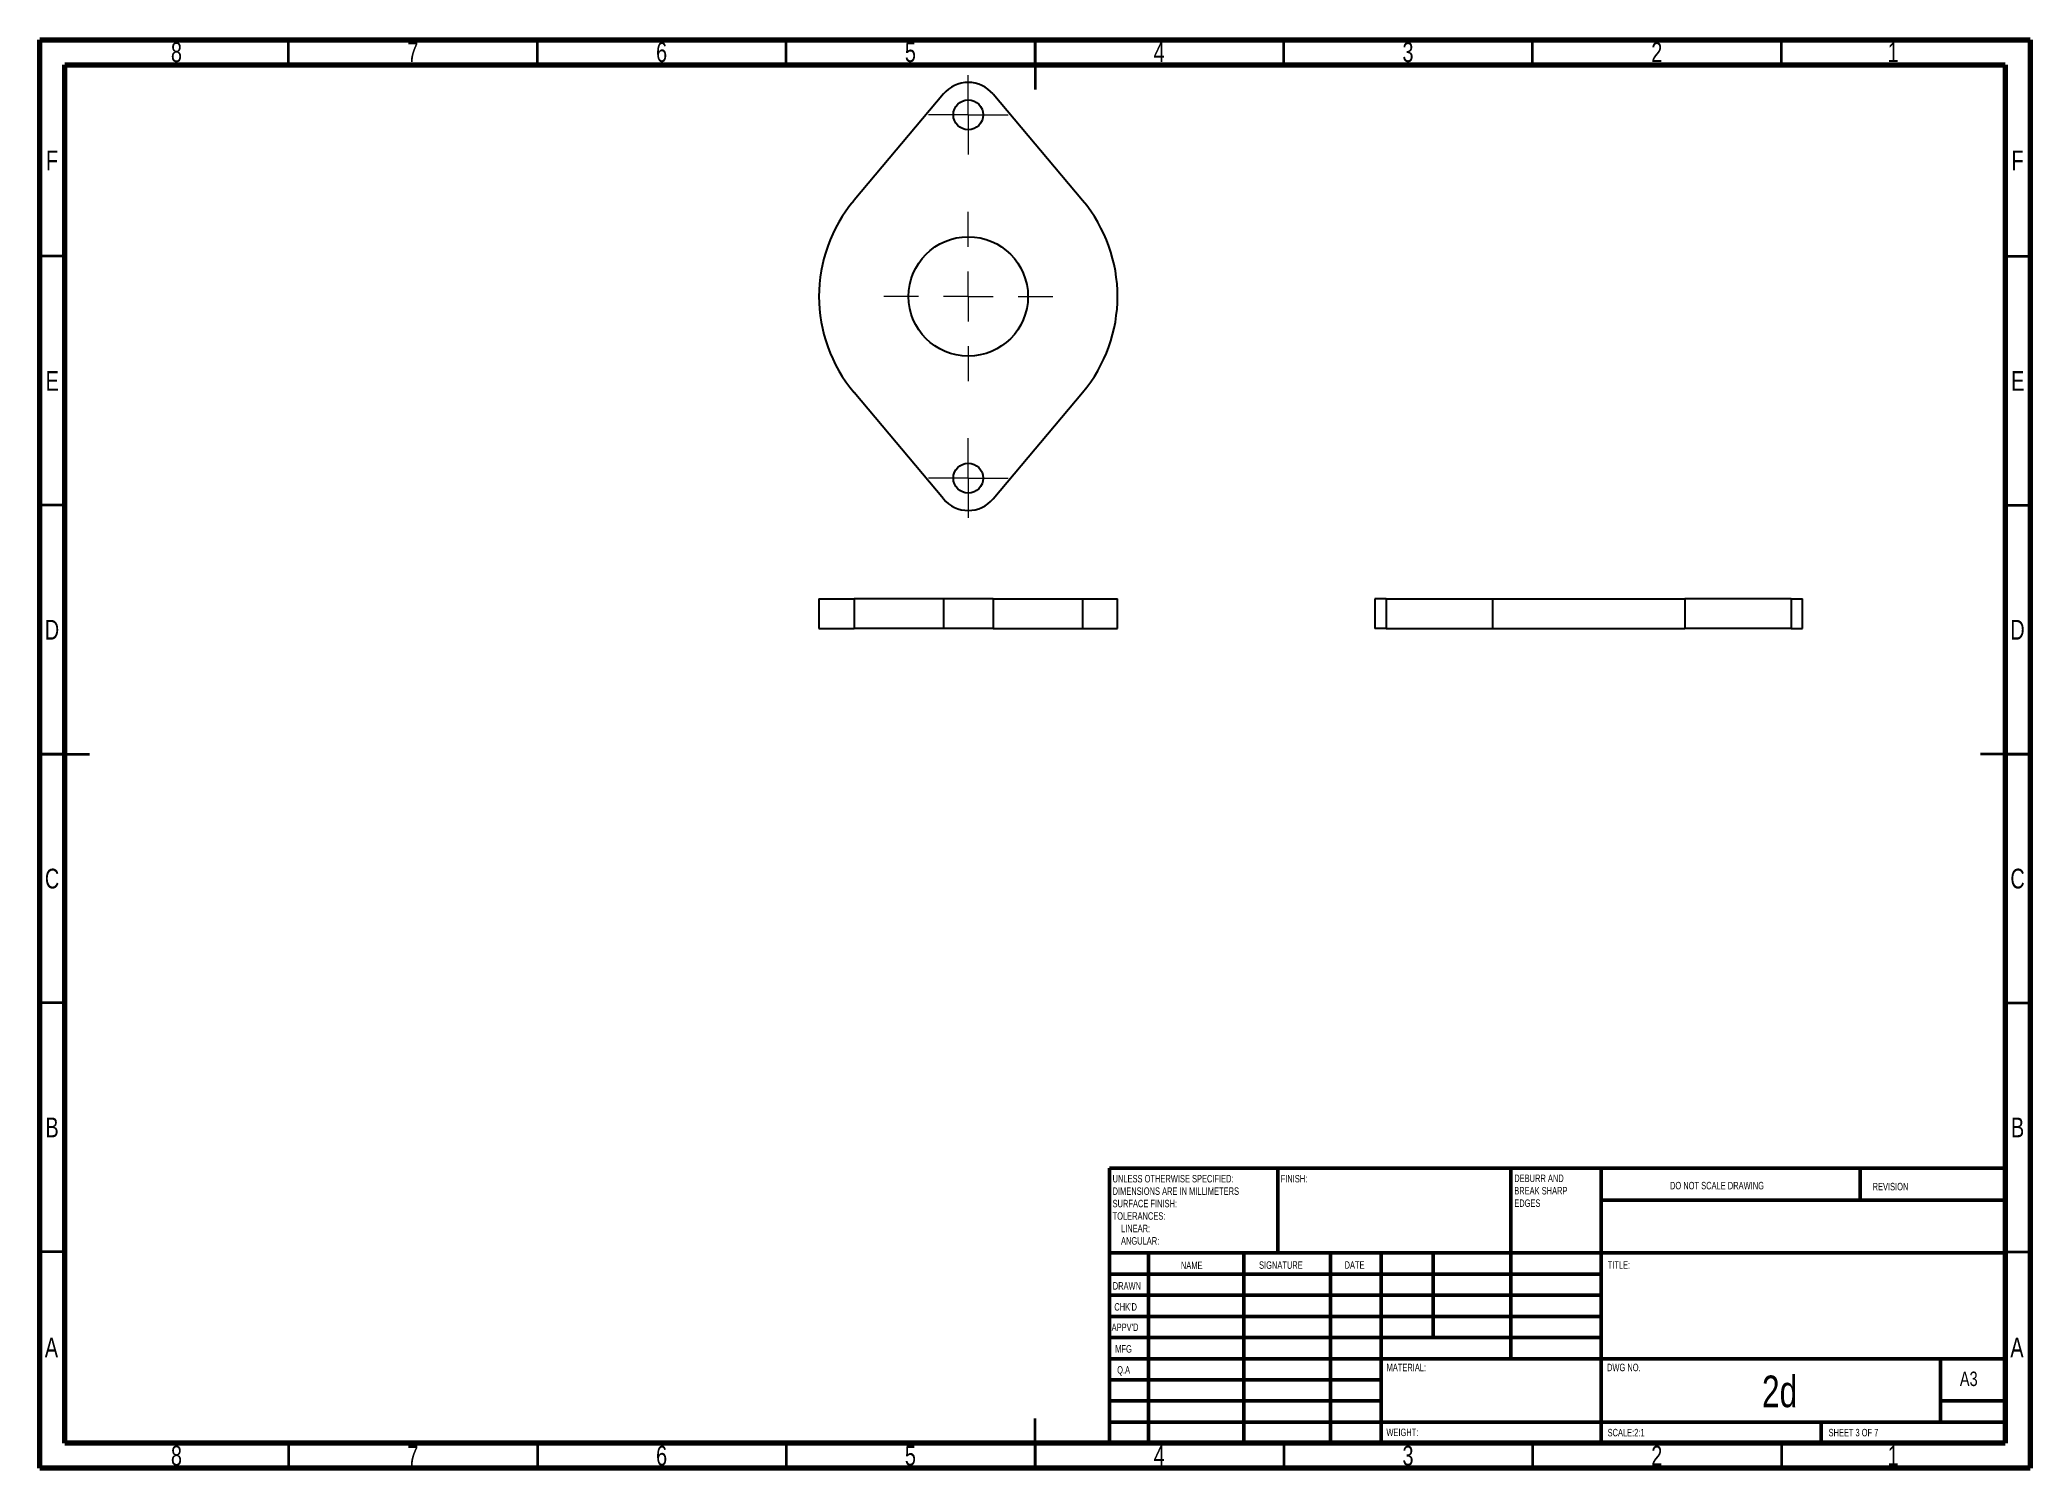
# Paper-space layout 'Sheet3' of a CAD drawing. Header units: millimetres. Extents: x 15 to 415, y 5 to 292.
import ezdxf

# ---------------------------------------------------------------- set-up
doc = ezdxf.new("R2010")
doc.units = ezdxf.units.MM
doc.styles.add('SLDTEXTSTYLE0', font='TXT', dxfattribs={"width": 0.75})
doc.styles.add('SLDTEXTSTYLE1', font='TXT', dxfattribs={"width": 0.686449})
doc.styles.add('SLDTEXTSTYLE2', font='TXT', dxfattribs={"width": 0.6875})

# ---------------------------------------------------------------- blocks, each defined once
blk = doc.blocks.new('SW_NOTE_0_4')
at = {"color": 0, "linetype": 'Continuous', "lineweight": 0, "char_height": 1.5, "attachment_point": 1, "style": 'SLDTEXTSTYLE0'}
for s, insert in [('UNLESS OTHERWISE SPECIFIED:', (0, 1.93)), ('SURFACE FINISH:', (0, -3.07)), ('DIMENSIONS ARE IN MILLIMETERS', (0, -0.57)), ('TOLERANCES:', (0, -5.57)), ('ANGULAR:', (1.69, -10.57)), ('LINEAR:', (1.69, -8.07))]:
    blk.add_mtext(s, dxfattribs=dict(at, insert=insert))
blk = doc.blocks.new('SW_NOTE_0_5')
at = {"color": 0, "linetype": 'Continuous', "lineweight": 0, "char_height": 1.5, "attachment_point": 1, "style": 'SLDTEXTSTYLE0'}
for s, insert in [('DEBURR AND', (0, 1.93)), ('BREAK SHARP', (0, -0.57)), ('EDGES', (0, -3.07))]:
    blk.add_mtext(s, dxfattribs=dict(at, insert=insert))
blk = doc.blocks.new('SW_CENTERMARKSYMBOL_19')
at = {"color": 0, "linetype": 'Continuous', "lineweight": 18}
for p, q in [((0, 5), (0, 8)), ((0, 0), (0, 5)), ((-5, 0), (-8, 0)), ((0, 0), (-5, 0)), ((0, 0), (0, -5)), ((0, 0), (5, 0)), ((5, 0), (8, 0)), ((0, -5), (0, -8))]:
    blk.add_line(p, q, dxfattribs=at)
blk = doc.blocks.new('SW_CENTERMARKSYMBOL_20')
at = {"color": 0, "linetype": 'Continuous', "lineweight": 18}
for p, q in [((0, 10), (0, 17)), ((0, 0), (0, 5)), ((-10, 0), (-17, 0)), ((0, 0), (-5, 0)), ((0, 0), (0, -5)), ((0, 0), (5, 0)), ((10, 0), (17, 0)), ((0, -10), (0, -17))]:
    blk.add_line(p, q, dxfattribs=at)
blk = doc.blocks.new('SW_CENTERMARKSYMBOL_21')
at = {"color": 0, "linetype": 'Continuous', "lineweight": 18}
for p, q in [((0, 5), (0, 8)), ((0, 0), (0, 5)), ((-5, 0), (-8, 0)), ((0, 0), (-5, 0)), ((0, 0), (0, -5)), ((0, 0), (5, 0)), ((5, 0), (8, 0)), ((0, -5), (0, -8))]:
    blk.add_line(p, q, dxfattribs=at)

psp = doc.layouts.new('Sheet3')

# ---------------------------------------------------------------- linework, layer by layer
at = {"color": 7, "linetype": 'Continuous', "lineweight": 70}
for p, q in [((15, 5), (15, 292)), ((15, 292), (415, 292)), ((415, 292), (415, 5)), ((20, 10), (20, 287)), ((20, 287), (410, 287)), ((410, 287), (410, 10)), ((410, 10), (20, 10)), ((415, 5), (15, 5))]:
    psp.add_line(p, q, dxfattribs=at)
at = {"color": 7, "linetype": 'Continuous', "lineweight": 35}
for p, q in [((65, 287), (65, 292)), ((115, 287), (115, 292)), ((165, 287), (165, 292)), ((215, 292), (215, 282)), ((215, 287), (215, 292)), ((265, 287), (265, 292)), ((315, 287), (315, 292)), ((365, 287), (365, 292)), ((20, 248.5), (15, 248.5)), ((410, 248.5), (415, 248.5)), ((20, 198.5), (15, 198.5)), ((410, 198.5), (415, 198.5)), ((15, 148.5), (25, 148.5)), ((20, 148.5), (15, 148.5)), ((415, 148.5), (405, 148.5)), ((410, 148.5), (415, 148.5)), ((20, 98.5), (15, 98.5)), ((410, 98.5), (415, 98.5)), ((20, 48.5), (15, 48.5)), ((410, 48.5), (415, 48.5)), ((215, 5), (215, 15)), ((65, 10), (65, 5)), ((115, 10), (115, 5)), ((165, 10), (165, 5)), ((215, 10), (215, 5)), ((265, 10), (265, 5)), ((315, 10), (315, 5)), ((365, 10), (365, 5))]:
    psp.add_line(p, q, dxfattribs=at)
at = {"color": 7, "linetype": 'Continuous', "lineweight": 25}
for p, q in [((196.62, 281.12), (178.64, 259.75)), ((206.57, 281.12), (224.55, 259.75)), ((196.62, 199.75), (178.64, 221.12)), ((206.57, 199.75), (224.55, 221.12)), ((171.59, 179.69), (171.59, 173.69)), ((171.59, 179.69), (178.64, 179.69)), ((178.64, 179.69), (178.64, 173.69)), ((196.62, 179.69), (178.64, 179.69)), ((196.62, 179.69), (196.62, 173.69)), ((206.57, 179.69), (196.62, 179.69)), ((206.57, 179.69), (206.57, 173.69)), ((206.57, 179.69), (224.55, 179.69)), ((224.55, 179.69), (224.55, 173.69)), ((224.55, 179.69), (231.59, 179.69)), ((231.59, 173.69), (231.59, 179.69)), ((283.27, 179.69), (283.27, 173.69)), ((285.59, 179.69), (283.27, 179.69)), ((285.59, 179.69), (285.59, 173.69)), ((285.59, 179.69), (306.96, 179.69)), ((306.96, 179.69), (306.96, 173.69)), ((306.96, 179.69), (345.59, 179.69)), ((345.59, 179.69), (345.59, 173.69)), ((366.96, 179.69), (345.59, 179.69)), ((366.96, 179.69), (366.96, 173.69)), ((366.96, 179.69), (369.27, 179.69)), ((369.27, 173.69), (369.27, 179.69)), ((171.59, 173.69), (178.64, 173.69)), ((196.62, 173.69), (178.64, 173.69)), ((206.57, 173.69), (196.62, 173.69)), ((206.57, 173.69), (224.55, 173.69)), ((224.55, 173.69), (231.59, 173.69)), ((285.59, 173.69), (283.27, 173.69)), ((285.59, 173.69), (306.96, 173.69)), ((306.96, 173.69), (345.59, 173.69)), ((366.96, 173.69), (345.59, 173.69)), ((366.96, 173.69), (369.27, 173.69))]:
    psp.add_line(p, q, dxfattribs=at)
at = {"color": 7, "linetype": 'Continuous', "lineweight": 50}
for p, q in [((230, 65.25), (410, 65.25)), ((230, 65.25), (230, 10)), ((263.8, 48.25), (263.8, 65.25)), ((310.6, 65.25), (310.6, 27)), ((328.8, 65.25), (328.8, 10)), ((380.8, 58.88), (380.8, 65.25)), ((410, 58.88), (328.8, 58.88)), ((410, 48.25), (230, 48.25)), ((237.8, 48.25), (237.8, 10)), ((256.99, 48.25), (256.99, 10)), ((274.4, 48.25), (274.4, 10)), ((284.6, 10), (284.6, 48.25)), ((295, 31.25), (295, 48.25)), ((328.8, 44), (230, 44)), ((328.8, 39.75), (230, 39.75)), ((328.8, 35.5), (230, 35.5)), ((328.8, 31.25), (230, 31.25)), ((284.6, 27), (230, 27)), ((284.6, 27), (410, 27)), ((397, 14.25), (397, 27)), ((284.6, 22.75), (230, 22.75)), ((284.6, 18.5), (230, 18.5)), ((410, 18.5), (397, 18.5)), ((230, 14.25), (410, 14.25)), ((373, 10), (373, 14.25))]:
    psp.add_line(p, q, dxfattribs=at)
at = {"color": 7, "linetype": 'Continuous', "lineweight": 25}
for centre, radius in [((201.59, 276.93), 3), ((201.59, 240.43), 12), ((201.59, 203.93), 3)]:
    psp.add_circle(centre, radius, dxfattribs=at)
for centre, radius, start, end in [((201.59, 276.93), 6.5, 40.0784, 139.9216), ((201.59, 240.43), 30, 139.9216, 220.0784), ((201.59, 240.43), 30, 319.9216, 40.0784), ((201.59, 203.93), 6.5, 220.0784, 319.9216)]:
    psp.add_arc(centre, radius, start, end, dxfattribs=at)

# ---------------------------------------------------------------- block references
at = {"color": 7, "linetype": 'Continuous', "lineweight": 0}
for name, p in [('SW_CENTERMARKSYMBOL_21', (201.59, 276.93)), ('SW_CENTERMARKSYMBOL_20', (201.59, 240.43)), ('SW_CENTERMARKSYMBOL_19', (201.59, 203.93)), ('SW_NOTE_0_5', (311.31, 62.07)), ('SW_NOTE_0_4', (230.59, 61.99))]:
    psp.add_blockref(name, p, dxfattribs=at)

# ---------------------------------------------------------------- texts
for s, insert, char_height, attachment_point, style in [('8', (42.46, 291.5), 3.97, 2, 'SLDTEXTSTYLE0'), ('7', (89.96, 291.5), 3.97, 2, 'SLDTEXTSTYLE0'), ('6', (139.96, 291.5), 3.97, 2, 'SLDTEXTSTYLE0'), ('5', (189.96, 291.5), 3.97, 2, 'SLDTEXTSTYLE0'), ('4', (239.96, 291.5), 3.97, 2, 'SLDTEXTSTYLE0'), ('3', (289.96, 291.5), 3.97, 2, 'SLDTEXTSTYLE0'), ('2', (339.96, 291.5), 3.97, 2, 'SLDTEXTSTYLE0'), ('1', (387.46, 291.5), 3.97, 2, 'SLDTEXTSTYLE0'), ('F', (17.46, 269.75), 3.97, 2, 'SLDTEXTSTYLE0'), ('F', (412.46, 269.75), 3.97, 2, 'SLDTEXTSTYLE0'), ('E', (17.51, 225.45), 3.97, 2, 'SLDTEXTSTYLE0'), ('E', (412.51, 225.45), 3.97, 2, 'SLDTEXTSTYLE0'), ('D', (17.45, 175.45), 3.97, 2, 'SLDTEXTSTYLE0'), ('D', (412.45, 175.45), 3.97, 2, 'SLDTEXTSTYLE0'), ('C', (17.46, 125.45), 3.97, 2, 'SLDTEXTSTYLE0'), ('C', (412.46, 125.45), 3.97, 2, 'SLDTEXTSTYLE0'), ('B', (17.47, 75.45), 3.97, 2, 'SLDTEXTSTYLE0'), ('B', (412.47, 75.45), 3.97, 2, 'SLDTEXTSTYLE0'), ('FINISH:', (264.37, 63.92), 1.5, 1, 'SLDTEXTSTYLE0'), ('DO NOT SCALE DRAWING', (342.61, 62.53), 1.5, 1, 'SLDTEXTSTYLE0'), ('REVISION', (383.33, 62.33), 1.5, 1, 'SLDTEXTSTYLE0'), ('NAME', (244.32, 46.5), 1.5, 1, 'SLDTEXTSTYLE0'), ('SIGNATURE', (260.03, 46.56), 1.5, 1, 'SLDTEXTSTYLE0'), ('DATE', (277.21, 46.58), 1.5, 1, 'SLDTEXTSTYLE0'), ('TITLE:', (330.09, 46.58), 1.5, 1, 'SLDTEXTSTYLE0'), ('DRAWN', (230.64, 42.38), 1.5, 1, 'SLDTEXTSTYLE1'), ("CHK'D", (230.94, 38.16), 1.5, 1, 'SLDTEXTSTYLE0'), ("APPV'D", (230.4, 34.07), 1.5, 1, 'SLDTEXTSTYLE0'), ('A', (17.34, 31.25), 3.97, 2, 'SLDTEXTSTYLE0'), ('MFG', (231.12, 29.72), 1.5, 1, 'SLDTEXTSTYLE0'), ('A', (412.34, 31.25), 3.97, 2, 'SLDTEXTSTYLE0'), ('Q.A', (231.51, 25.5), 1.5, 1, 'SLDTEXTSTYLE0'), ('MATERIAL:', (285.65, 25.99), 1.5, 1, 'SLDTEXTSTYLE0'), ('DWG NO.', (329.95, 25.99), 1.5, 1, 'SLDTEXTSTYLE0'), ('A3', (400.87, 24.41), 2.91, 1, 'SLDTEXTSTYLE0'), ('2d', (364.64, 23.61), 6.35, 2, 'SLDTEXTSTYLE0'), ('WEIGHT:', (285.62, 12.95), 1.499, 1, 'SLDTEXTSTYLE0'), ('SCALE:2:1', (330.07, 12.9), 1.5, 1, 'SLDTEXTSTYLE0'), ('SHEET 3 OF 7', (374.48, 12.9), 1.5, 1, 'SLDTEXTSTYLE2'), ('8', (42.46, 9.5), 3.97, 2, 'SLDTEXTSTYLE0'), ('7', (89.96, 9.5), 3.97, 2, 'SLDTEXTSTYLE0'), ('6', (139.96, 9.5), 3.97, 2, 'SLDTEXTSTYLE0'), ('5', (189.96, 9.5), 3.97, 2, 'SLDTEXTSTYLE0'), ('4', (239.96, 9.5), 3.97, 2, 'SLDTEXTSTYLE0'), ('3', (289.96, 9.5), 3.97, 2, 'SLDTEXTSTYLE0'), ('2', (339.96, 9.5), 3.97, 2, 'SLDTEXTSTYLE0'), ('1', (387.46, 9.5), 3.97, 2, 'SLDTEXTSTYLE0')]:
    psp.add_mtext(s, dxfattribs=dict(at, insert=insert, char_height=char_height, attachment_point=attachment_point, style=style))

doc.saveas('drawing.dxf')
